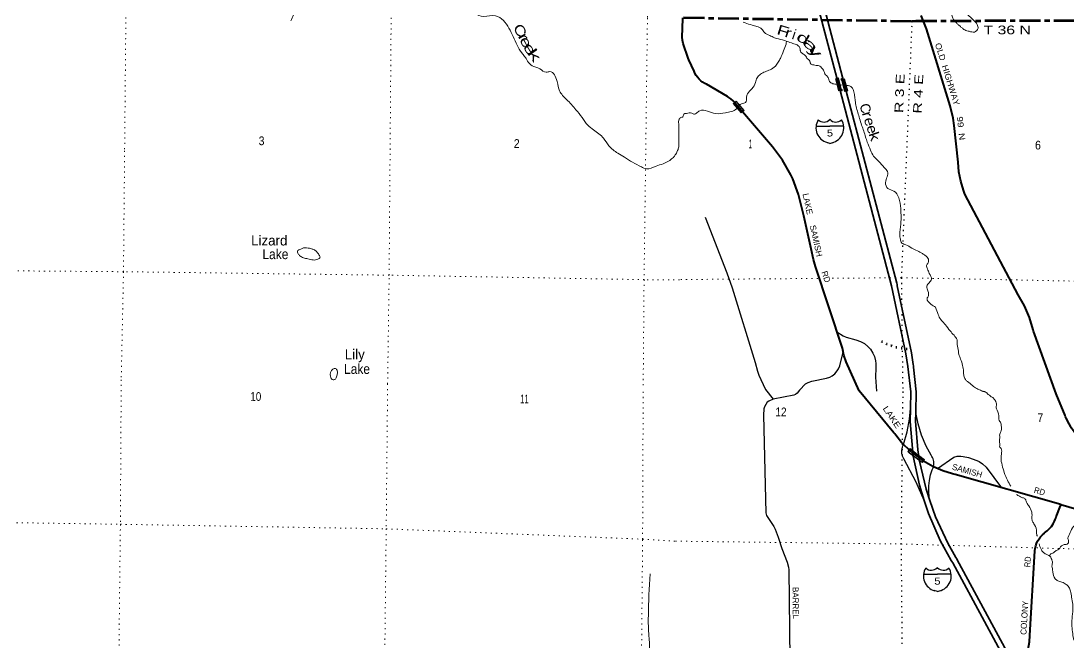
# Model space of a CAD drawing. Header units: feet. Extents: x -489137 to -242534, y 368785 to 558127.
# Drawn here: x -348787 to -327768, y 410894 to 423367 of the extents above; entities that cross this region are included whole.
import ezdxf
from ezdxf.enums import TextEntityAlignment as Align

# ---------------------------------------------------------------- set-up
doc = ezdxf.new("R2010")
doc.units = ezdxf.units.FT
doc.header["$LTSCALE"] = 70
doc.header["$PDMODE"] = 32
doc.header["$PDSIZE"] = 35
doc.linetypes.add('DOTTED', pattern=[1.5, 0.3, -1.2])
doc.linetypes.add('LONG_DASH_SHORT_DASH', pattern=[9.9, 6, -1.2, 1.5, -1.2])
for name, color, linetype, lineweight in [('11', 7, 'LONG_DASH_SHORT_DASH', 60), ('15', 7, 'Continuous', 25), ('18', 7, 'Continuous', 35), ('19', 7, 'Continuous', 25), ('26', 7, 'Continuous', 40), ('27', 7, 'Continuous', 13), ('29', 7, 'Continuous', 25), ('39', 7, 'Continuous', 13), ('55', 7, 'Continuous', 13), ('6', 7, 'DOTTED', 25), ('61', 7, 'Continuous', 13), ('7', 7, 'DOTTED', 13)]:
    doc.layers.add(name, color=color, linetype=linetype, lineweight=lineweight)
doc.layers.add('30', color=7, linetype='Continuous')
doc.layers.add('41', color=7, linetype='Continuous')

msp = doc.modelspace()

# ---------------------------------------------------------------- linework, layer by layer
at = {"layer": '11'}
msp.add_lwpolyline([(-335487.1, 423432.8), (-330898.52, 423365.06), (-330822.62, 423368.18), (-325577.79, 423383.94), (-320172.27, 423280.2), (-314802.39, 423205.7), (-309396.12, 423130.22), (-304987.53, 423193.72)], dxfattribs=at)
at = {"layer": '15'}
for p, q in [((-332825.33, 421254.63), (-332548.92, 421254.63)), ((-332552.62, 421386.1), (-332549.72, 421389.01)), ((-332546.55, 421386.63), (-332549.98, 421389.01)), ((-332548.92, 420909.05), (-332612.81, 420927.01)), ((-332549.45, 420908.79), (-332485.82, 420927.53)), ((-330667.87, 412255.7), (-330391.46, 412255.7)), ((-330395.16, 412387.17), (-330392.26, 412390.08)), ((-330389.09, 412387.7), (-330392.52, 412390.08)), ((-330391.46, 411910.12), (-330455.35, 411928.08)), ((-330391.99, 411909.86), (-330328.36, 411928.6))]:
    msp.add_line(p, q, dxfattribs=at)
for points in [[(-332273.56, 421254.63), (-332549.45, 421254.63), (-332548.92, 421254.63)], [(-330116.1, 412255.7), (-330391.99, 412255.7), (-330391.46, 412255.7)]]:
    msp.add_lwpolyline(points, dxfattribs=at)
for centre, radius, start, end in [((-332522.7, 421219.53), 306.13, 148.44439, 254.43385), ((-332671.3, 421502.13), 165.66, 227.34296, 315.81163), ((-332427.61, 421502.13), 165.66, 224.18876, 312.69399), ((-332576.21, 421219.53), 306.13, 283.08094, 31.62466), ((-330365.24, 412220.6), 306.13, 148.44442, 254.43392), ((-330513.84, 412503.2), 165.66, 227.34296, 315.81164), ((-330270.15, 412503.2), 165.66, 224.18808, 312.69405), ((-330418.75, 412220.6), 306.13, 283.08087, 31.62482)]:
    msp.add_arc(centre, radius, start, end, dxfattribs=at)
at = {"layer": '18'}
for p, q in [((-330931.19, 415583.33), (-330926.28, 415920.52)), ((-330823.71, 415502.16), (-330816.6, 415918.88))]:
    msp.add_line(p, q, dxfattribs=at)
for points in [[(-330926.28, 415920.52), (-330984.4, 416424.76), (-331022.02, 416681.68), (-331309.2, 418045.74), (-332341.7, 421972.1), (-332828.92, 423824.89)], [(-330816.6, 415918.88), (-330870.57, 416414.91), (-330873.32, 416439.14), (-330877.09, 416464.91), (-330911.36, 416698.98), (-331195.7, 418049.52), (-331200.96, 418074.54), (-331207.53, 418099.52), (-332221.95, 421957.1), (-332699.6, 423773.47)], [(-330654.16, 413733.55), (-330753.26, 414043.75), (-330874.07, 414626.25), (-330886.21, 414701.95), (-330937.37, 415324.3), (-330931.19, 415583.33)], [(-330539.57, 413735.1), (-330616.97, 413961.25), (-330747.15, 414529.96), (-330781.14, 414750.92), (-330827.87, 415332.46), (-330823.71, 415502.16)], [(-328285.42, 401472.06), (-328172.12, 402244.48), (-328008.9, 403486.36), (-328005.49, 403512.28), (-328002.66, 403536.36), (-327933.17, 404128.45), (-327909.62, 404997.58), (-327975.11, 405839.41), (-327977.04, 405864.31), (-327979.45, 405889.41), (-328008.9, 406196.63), (-328236.5, 408125.55), (-328239.44, 408150.48), (-328243.51, 408175.55), (-328333.01, 408726.99), (-328499.31, 409350.56), (-328729.89, 409953.33), (-328807.95, 410128), (-330083.78, 412485.03), (-330097.97, 412511.29), (-330111.22, 412535.03), (-330332.94, 412932.41), (-330572.22, 413477.06), (-330654.16, 413733.55)], [(-328206.14, 401256.79), (-328063.48, 402229.38), (-327900.43, 403469.91), (-327897.39, 403493), (-327894.24, 403519.91), (-327823.84, 404119.74), (-327799.97, 405000.35), (-327866.35, 405853.62), (-327868.55, 405881.96), (-327870.63, 405903.62), (-327899.84, 406208.29), (-328127.57, 408138.34), (-328130.43, 408162.55), (-328133.62, 408188.34), (-328243.68, 408832.05), (-328421.46, 409464.38), (-328664.36, 410074.66), (-328735.83, 410223.78), (-329991.29, 412544.21), (-330002.5, 412564.93), (-330019.22, 412594.21), (-330182.48, 412880.05), (-330428.06, 413409.26), (-330539.57, 413735.1)]]:
    msp.add_lwpolyline(points, dxfattribs=at)
at = {"layer": '19'}
for points in [[(-331068.54, 414860.97), (-330995.95, 415115.1), (-330951.7, 415373.32), (-330931.19, 415583.33)], [(-330468.46, 414416.05), (-330468.22, 414416.81), (-330462.75, 414443.09), (-330460.07, 414469.78), (-330460.19, 414496.62), (-330463.11, 414523.29), (-330468.81, 414549.52), (-330477.21, 414575), (-330487.42, 414597.64), (-330501.94, 414622.96), (-330515.64, 414647.64), (-330617.05, 414830.32), (-330710, 415048.9), (-330779.6, 415276.01), (-330823.71, 415502.16)], [(-330654.16, 413733.55), (-330817.86, 414107.81), (-331063.17, 414572.5), (-331077.33, 414599.16), (-331088.68, 414627.25), (-331097.03, 414656.38), (-331102.28, 414686.21), (-331104.39, 414716.44), (-331103.33, 414746.71), (-331099.11, 414776.71), (-331091.78, 414806.11), (-331081.42, 414834.58), (-331068.54, 414860.97)], [(-330539.57, 413735.1), (-330554.29, 413806.35), (-330565.33, 413917.44), (-330564.69, 414029.06), (-330552.39, 414140.01), (-330528.55, 414249.07), (-330501.73, 414330.03), (-330493.43, 414355.09), (-330481.33, 414380.03), (-330476.39, 414391.25), (-330468.46, 414416.05)]]:
    msp.add_lwpolyline(points, dxfattribs=at)
at = {"layer": '26'}
for p, q in [((-334462.66, 421732.73), (-334301.81, 421543.92)), ((-330960.41, 414751.41), (-331068.54, 414860.97))]:
    msp.add_line(p, q, dxfattribs=at)
for points in [[(-335494.92, 422916.24), (-335507.6, 422979.27), (-335508.75, 422991.46), (-335511.49, 423020.69), (-335511.29, 423031.46), (-335503.85, 423418.03), (-335503.66, 423428.03)], [(-328009.24, 415877.17), (-328458.45, 417136.29), (-328465.53, 417164.46), (-328542.45, 417409.22), (-328644.54, 417644.59), (-328770.67, 417868), (-329838.24, 419886.5), (-329869.25, 419968.29), (-329923.05, 420151.22), (-329957.44, 420338.77), (-329972.03, 420528.89), (-330054.86, 421270.19), (-330075.59, 421411.98), (-330133.81, 421664.63), (-330612.41, 423208.95), (-330713.41, 423477.76)], [(-334462.66, 421732.73), (-334493.33, 421764.37), (-334535.21, 421800.15), (-334555.61, 421814.17), (-334580.5, 421831.28), (-334605.61, 421846.22), (-335028.71, 422098.01), (-335061.96, 422113.87), (-335102.85, 422138.27), (-335140.97, 422166.81), (-335175.9, 422199.17), (-335207.25, 422235.01), (-335234.68, 422273.94), (-335257.9, 422315.51), (-335276.64, 422359.28), (-335379.76, 422588.34), (-335392.6, 422620.51), (-335494.92, 422916.24)], [(-331960.72, 415935.97), (-332222.73, 416520.68), (-332267.45, 416657.21), (-332297.65, 416797.66), (-332836.44, 418436.55), (-332879.96, 418576.27), (-332926.15, 418788.49), (-333072.18, 419455.09), (-333178.03, 419884.24), (-333291.01, 420198.42), (-333331.4, 420279.33), (-333500.45, 420568.17), (-333698.77, 420837.75), (-334301.81, 421543.92)], [(-331068.54, 414860.97), (-331108.26, 414901.22), (-331225.65, 415047.5), (-331245.76, 415072.56), (-331262.66, 415097.5), (-331960.72, 415935.97)], [(-326829.14, 413977.92), (-327445.49, 414829.86), (-327679.58, 415164.96), (-327697, 415189.9), (-327712.02, 415214.96), (-327748.4, 415275.63), (-327804.61, 415390.77), (-327816.85, 415415.84), (-327827.26, 415440.77), (-328009.24, 415877.17)], [(-330960.41, 414751.41), (-330884.72, 414689.82), (-330763.18, 414598.61), (-330671.6, 414529.61)], [(-330468.46, 414416.05), (-330480.53, 414421.31), (-330671.6, 414529.61)], [(-327911.81, 413654.25), (-330037.13, 414258.29), (-330062.33, 414265.45), (-330087.13, 414272.85), (-330279.2, 414333.57), (-330468.46, 414416.05)], [(-327911.81, 413654.25), (-327593.4, 413563.76), (-327550.02, 413555.68), (-327506.03, 413552.18), (-327461.91, 413553.3), (-327418.16, 413559.02), (-327375.24, 413569.28), (-327333.63, 413583.97), (-327298.9, 413600.49), (-327273.84, 413614.45), (-327248.9, 413635.72), (-326924.46, 413912.42), (-326899.4, 413933.79), (-326874.46, 413950.76), (-326854.75, 413964.17), (-326829.14, 413977.92)], [(-328573.59, 410720.72), (-328541.69, 410900.89), (-328533.76, 411025.28), (-328436.47, 412723.3), (-328429.91, 412775.35), (-328417.95, 412826.43), (-328400.71, 412875.97), (-328378.39, 412923.44), (-328351.23, 412968.32), (-328319.53, 413010.12), (-328283.63, 413048.37), (-328243.93, 413082.66), (-328238.14, 413086.81), (-328213.06, 413104.81), (-328188.14, 413125.36), (-328144.58, 413166.69), (-328103.56, 413214.7), (-328067.79, 413266.73), (-328037.66, 413322.21), (-328023.85, 413355.54), (-328013.45, 413380.64), (-328004.2, 413405.54), (-327921.77, 413627.44), (-327911.81, 413654.25)]]:
    msp.add_lwpolyline(points, dxfattribs=at)
at = {"layer": '29'}
for p, q in [((-334511.05, 418009.08), (-334045.52, 416505.52)), ((-333839.4, 415964.18), (-333688.98, 415771.94))]:
    msp.add_line(p, q, dxfattribs=at)
for points in [[(-335055.8, 419425.9), (-334616.42, 418308.95), (-334511.05, 418009.08)], [(-332410.7, 417124.65), (-332282.25, 417045.24), (-332221.17, 417019.04), (-332027.02, 416964.48), (-331933.22, 416931.74), (-331856.87, 416892.45), (-331787.06, 416831.34), (-331736.89, 416772.41), (-331688.9, 416698.2), (-331656.18, 416630.54), (-331630, 416538.87), (-331623.45, 416490.85), (-331623.45, 416353.35), (-331630, 416257.31), (-331630, 416215.84), (-331612.97, 415930.77)], [(-333158.08, 415953.92), (-333037.04, 416078.34), (-332986.87, 416108.89), (-332912.7, 416130.72), (-332616.02, 416191.83), (-332548.4, 416213.66), (-332500.4, 416239.85), (-332452.41, 416279.14), (-332404.42, 416338.07), (-332376.06, 416383.9), (-332347.7, 416442.83), (-332282.26, 416717.84)], [(-334045.52, 416505.52), (-333999.06, 416331.52), (-333972.88, 416255.13), (-333937.97, 416165.64), (-333841.99, 415962.66)], [(-333688.98, 415771.94), (-333775.35, 415731.4), (-333807.31, 415709.01), (-333835.18, 415667.07), (-333861.66, 415616.26), (-333877.64, 415574.69), (-333883.54, 415447.87), (-333836.09, 413486.33), (-333819.81, 413432.92), (-333676.26, 413215.77), (-333647.48, 413160.12), (-333589.28, 413000.62), (-333510.37, 412771.39), (-333407.71, 412501.3), (-333380.88, 412395.37), (-333372.56, 412344.6), (-333353.38, 410547.25)], [(-333158.08, 415953.92), (-333203.11, 415891.3), (-333241.47, 415862.52), (-333270.25, 415849.73), (-333688.98, 415771.94)], [(-330391.84, 414382.66), (-330061.1, 414608.09), (-329996.69, 414626.52), (-329923.16, 414629.72), (-329872.01, 414623.32), (-329766.16, 414598.09), (-329597.08, 414543.37), (-329552.33, 414517.78), (-329485.31, 414473.47), (-329485.31, 414473.47), (-329414.86, 414405.85), (-329102.84, 413992.75)]]:
    msp.add_lwpolyline(points, dxfattribs=at)
at = {"layer": '29', "linetype": 'DOTTED', "lineweight": 100}
msp.add_arc((-330928.43, 417953.11), 1172.24, 240.05839, 269.63239, dxfattribs=at)
at = {"layer": '39'}
for p, q in [((-332409.55, 422093.31), (-332217.91, 422069.86)), ((-328348.36, 412868.84), (-328334.01, 412812.11)), ((-328334.01, 412812.11), (-328309.9, 412759.04))]:
    msp.add_line(p, q, dxfattribs=at)
for points in [[(-343372.86, 423367.09), (-343319.07, 423489.74), (-343248.64, 423658.67), (-343198.79, 423791.45), (-343100.94, 423873.22), (-342978.2, 424017.34), (-342873, 424226.3), (-342788.45, 424393.05), (-342576.65, 424548.33), (-342342.94, 424671.06), (-342112.21, 424698.87), (-341786.57, 424715.56), (-341433.43, 424653.17), (-341208.46, 424509.34), (-340814.96, 424440.46), (-340522.5, 424374.68), (-340278.73, 424291.25), (-340094.76, 424091.3), (-339913.3, 423842.89), (-339793.78, 423665.86), (-339675.92, 423525.2), (-339498.7, 423458.65), (-339262.04, 423472.26), (-339103.31, 423375.6), (-338991.66, 423220.87), (-338906.43, 423052.29), (-338825.3, 422877.69), (-338735.88, 422723.2), (-338675.91, 422655.89), (-338620.25, 422562.36), (-338526.18, 422468.43), (-338373.17, 422406.17), (-338242.48, 422336.08), (-338171.59, 422349.46), (-338025.98, 422153.96), (-337973.33, 421961.49), (-337835.57, 421790.32), (-337645.59, 421584.24), (-337523.87, 421425.36), (-337406.14, 421272.59), (-337291.84, 421180.45), (-337091.39, 421010.62), (-336983.72, 420862), (-336807.35, 420710.61), (-336674.75, 420628.38), (-336509.98, 420529.64), (-336333.04, 420434.81), (-336232.34, 420397.36), (-336037.72, 420451.82), (-335897.77, 420498.8), (-335786.05, 420552.13), (-335762.36, 420567.4)], [(-329873.9, 423209.19), (-329917.46, 423244.71), (-329966.87, 423288.47), (-330008.36, 423325.96), (-330078.54, 423424.83), (-330106.76, 423504.39), (-330138.21, 423614.33), (-330170.26, 423702.07), (-330261.15, 423783.32), (-330344.93, 423828.01), (-330431.01, 423862.66), (-330530.42, 423927.98), (-330537.81, 423954.45), (-330482.84, 423967.1), (-330374.31, 423939.92), (-330246.26, 423885.95), (-330154.12, 423851.14), (-330036.35, 423791.38), (-329924.3, 423669.16), (-329842.3, 423557.84), (-329749.82, 423460.39), (-329666.9, 423383.4), (-329592.4, 423294.51), (-329574.18, 423219.27), (-329649.02, 423144.52), (-329750.27, 423158.19), (-329842.29, 423187.55), (-329873.9, 423209.19)], [(-334291.78, 423342.04), (-334249.11, 423329.52), (-334110.79, 423281.33), (-334014.34, 423256.5), (-333912.58, 423203.24), (-333861.85, 423133.18), (-333756.15, 423075.77), (-333660.29, 423028.73), (-333501.6, 422986.06), (-333405.3, 422955.17), (-333293.06, 422915.77), (-333202.83, 422885.04), (-333146.25, 422806.74), (-333143.02, 422776.35), (-333137.6, 422751.96), (-333094.26, 422708.36), (-333032.83, 422660.23), (-333009.59, 422621.22), (-332954.55, 422561.14), (-332924.04, 422491.63), (-332871.69, 422482.13), (-332825.35, 422474.82), (-332748.95, 422456.59), (-332715.34, 422427.4), (-332668.54, 422361.48), (-332647.87, 422302.33), (-332618.36, 422271.23), (-332577.25, 422219.61), (-332564.61, 422162.7), (-332527.17, 422125.33), (-332449.02, 422096.95), (-332409.55, 422093.31)], [(-333419.57, 422951.51), (-333429.01, 422901.26), (-333479.13, 422767.26), (-333541.88, 422615.41), (-333586.39, 422539.84), (-333641.18, 422458.49), (-333750.34, 422386.69), (-333848.52, 422346.92), (-333942.93, 422296.95), (-334011.71, 422222.04), (-334040.37, 422133.92), (-334114.6, 422006.63), (-334202.28, 421905.96), (-334220.13, 421843.82), (-334243.43, 421729.29), (-334320.96, 421705.12), (-334410.69, 421613.44)], [(-332217.91, 422069.86), (-332152.57, 422060.65), (-332106.77, 422033.15), (-332074.08, 421969.63), (-332052.63, 421864), (-332041.07, 421766.71), (-332022.02, 421647), (-331988.87, 421524.88), (-331953.6, 421406.75), (-331912.63, 421274.33), (-331867.25, 421155.92), (-331832.02, 421035.77), (-331798.34, 420933.85), (-331731.9, 420770.43), (-331672.31, 420653.66), (-331563.97, 420543.65), (-331461.92, 420425.74), (-331391.35, 420341), (-331431.62, 420121.87), (-331386.29, 420001.45), (-331266.22, 419951.74), (-331166.73, 419813.69), (-331125.91, 419600.45), (-331121.28, 419471.03), (-331126.21, 419287.31), (-331146.04, 419075.72), (-331134.32, 418984.49), (-331104.03, 418906.9), (-331022, 418872.36), (-330906.46, 418804.58), (-330792.57, 418751), (-330690.92, 418693.7), (-330639.27, 418657.96), (-330581.99, 418605.9), (-330576.5, 418508.78), (-330606.21, 418457.05), (-330589.85, 418387.92), (-330553.82, 418298.05), (-330510.45, 418179.7), (-330556.83, 418110.25), (-330601.12, 418042.76), (-330594.61, 417983.99), (-330572, 417846), (-330597.72, 417792.15), (-330519.82, 417678.93), (-330428.44, 417615.85)], [(-334410.69, 421613.44), (-334424.98, 421598.84), (-334645.55, 421521.97), (-334842.27, 421505.07), (-335160.36, 421564.18), (-335228.49, 421513.49), (-335263.46, 421492.21), (-335321.44, 421518.02), (-335428.87, 421510.83), (-335484, 421492.12), (-335493.01, 421458.01), (-335510.72, 421434.22), (-335517.3, 421433.46)], [(-335762.36, 420567.4), (-335690.91, 420626.47), (-335651.62, 420674.82), (-335612.33, 420750.37), (-335586.65, 420818.37), (-335582.11, 420890.89), (-335579.09, 421001.2), (-335580.6, 421094.88), (-335579.09, 421214.25), (-335582.11, 421282.24), (-335582.11, 421366.86), (-335573.05, 421394.06), (-335551.89, 421419.74), (-335523.38, 421433.12), (-335517.3, 421433.46)], [(-342943.81, 418787), (-342881.41, 418760.07), (-342839.37, 418719.21), (-342795.55, 418654.1), (-342783.73, 418623.67), (-342830.64, 418581.75), (-342921.76, 418566.57), (-343028.67, 418589.95), (-343117.41, 418611.11), (-343185.74, 418650.22), (-343221.74, 418688.99), (-343231.18, 418755.76), (-343186.49, 418777.5), (-343131.63, 418805.19), (-343052.74, 418810.4), (-342943.81, 418787)], [(-330428.44, 417615.85), (-330373.54, 417474.96), (-330364.19, 417446.42), (-330229.44, 417264.99), (-330135.59, 417143.26), (-330057.04, 417054.26), (-329994.72, 416963.68), (-329991.25, 416866.62), (-329978.72, 416805.67), (-329958.09, 416669.75), (-329924.13, 416577.92), (-329885.13, 416447.57), (-329864.06, 416327.8), (-329860.37, 416238.81), (-329829.92, 416167.27), (-329784.55, 416123.62), (-329685.52, 416044.17), (-329600.15, 415983.27), (-329524.13, 415950.91), (-329490.24, 415931.81)], [(-342558.7, 416189.47), (-342568.43, 416215.62), (-342574.51, 416242.37), (-342578.16, 416278.24), (-342559.31, 416335.4), (-342542.28, 416359.11), (-342513.7, 416381.61), (-342487.56, 416390.12), (-342461.41, 416379.18), (-342442.56, 416355.46), (-342433.44, 416323.85), (-342440.74, 416257.57), (-342451.68, 416217.44), (-342465.67, 416186.43), (-342486.34, 416167.58), (-342503.98, 416162.72), (-342521, 416162.72), (-342539.24, 416168.19), (-342550.8, 416177.31), (-342556.88, 416187.04)], [(-329490.24, 415931.81), (-329473.79, 415927.88), (-329455.72, 415924.87), (-329441.42, 415919.6), (-329422.61, 415912.08), (-329407.56, 415903.8), (-329397.23, 415897.82)], [(-329398.38, 415898.48), (-329372.3, 415866.45), (-329344.19, 415853.94), (-329314.36, 415819.19), (-329292.24, 415812.82), (-329246.46, 415763.7), (-329232.54, 415747.35), (-329207.64, 415647.99), (-329210.33, 415599.52), (-329190.77, 415552.77), (-329158.55, 415398.76), (-329149.22, 415342.05), (-329121.39, 415309.33), (-329113.81, 415272.85), (-329102.69, 415199.95), (-329111.62, 415137.43), (-329138.79, 415071.1), (-329139.4, 415026.66), (-329135.56, 415012.46), (-329144.22, 414970.14), (-329139.9, 414842.76), (-329138.35, 414808.39), (-329128.36, 414800.17), (-329101.48, 414698.76), (-329108.4, 414636.21), (-329112.98, 414595.86), (-329090.77, 414448.03), (-329048.43, 414295.89), (-328983.84, 414145.47), (-328917.34, 414022.49)], [(-328802.62, 413857.85), (-328743.67, 413821.33), (-328695.43, 413796.91), (-328636.74, 413779.15), (-328618.19, 413750.53)], [(-328618.19, 413750.53), (-328596.2, 413691.58), (-328556.66, 413628.41), (-328497.77, 413504.33), (-328490.53, 413443.61), (-328489.9, 413342.56), (-328464.33, 413291.69), (-328440.65, 413250.95), (-328398.19, 413106.89), (-328398.42, 413090.74), (-328396.87, 413056.36), (-328383.93, 413018.32)], [(-326659.8, 413807.09), (-326788.5, 413693.3), (-326839.61, 413647.51), (-326915.08, 413593.97), (-326941.47, 413584.23), (-326955.83, 413568.25), (-327045.76, 413490.67), (-327074.59, 413450.64), (-327137.88, 413400.98), (-327215.06, 413369.7), (-327267.46, 413378.49), (-327326.57, 413338.88), (-327338.74, 413335), (-327369.14, 413327.33), (-327431.71, 413330.2), (-327551.69, 413271.21), (-327634.98, 413235.97), (-327711.25, 413123.83), (-327765.45, 413001.3), (-327771.92, 412971.08), (-327762.21, 412942.65), (-327756.43, 412922.37), (-327760.96, 412886.06), (-327773.3, 412870.05), (-327803.81, 412854.3), (-327834.11, 412854.71), (-327846.28, 412850.84), (-327901.15, 412825.31), (-327970.95, 412743.41), (-328005.47, 412729.73), (-328056.51, 412690.01), (-328097.12, 412674.4), (-328127.74, 412650.56), (-328137.98, 412616.48)], [(-328309.9, 412759.04), (-328270.48, 412698.98), (-328206.42, 412657.69), (-328116.38, 412595.84), (-328096.79, 412551.12), (-328085.01, 412526.7), (-328090.18, 412443.93), (-328079.43, 412344.76), (-328077.6, 412330.59), (-328073.97, 412300.22), (-328025.32, 412166.19), (-327973.39, 412123.05), (-327890.91, 412099.7), (-327806.73, 412052.08), (-327780.79, 412029.49), (-327752.96, 411996.78), (-327715.67, 411917.47), (-327697.17, 411793.95), (-327672.8, 411656.2), (-327679.58, 411456.24), (-327690.01, 411284.61), (-327683.93, 411139.03), (-327663.74, 410991.24), (-327644.45, 410924.29), (-327626.65, 410897.78), (-327614.72, 410883.47), (-327580.95, 410842.59), (-327521.01, 410795.3), (-327483.25, 410750.33), (-327455.64, 410701.45), (-327446.18, 410654.85), (-327469.55, 410570.3), (-327519.08, 410494.18), (-327527.65, 410457.92), (-327543.06, 410365.17), (-327531.35, 410334.7), (-327534.02, 410288.26), (-327536.67, 410241.82), (-327523.01, 410207.28), (-327468.87, 410178.25), (-327414.35, 410177.52), (-327392.08, 410181.25), (-327325.44, 410180.35), (-327191.78, 410206.82), (-327112.48, 410246.16)], [(-335966, 405248.95), (-335920, 405566.95), (-335850, 405822.95), (-335849, 406350.95), (-335794, 406735.95), (-335798, 407072.95), (-335850, 407637.95), (-335840, 407970.95), (-335863, 408502.95), (-335991, 408772.95), (-336302, 409162.95), (-336429, 409315.95), (-336512, 409435.95), (-336628, 409566.95), (-336603, 409656.95), (-336479, 409699.95), (-336345, 409756.95), (-336221, 409959.95), (-336212, 410242.95), (-336260, 410446.95), (-336184, 410704.95), (-336182, 411011.95), (-336193, 411422.95), (-336159, 412262.95)]]:
    msp.add_spline(points, degree=3, dxfattribs=at)
at = {"layer": '55'}
for p, q in [((-330984.39, 414720.42), (-330935.68, 414778.25)), ((-330650.68, 414562.7), (-330691.77, 414498.13))]:
    msp.add_line(p, q, dxfattribs=at)
for points in [[(-332375.87, 421964), (-332437.73, 422206.22), (-332374.76, 422222.31), (-332312.89, 421980.08)], [(-332427.99, 422200.44), (-332380.53, 422212.57), (-332322.62, 421985.85), (-332370.09, 421973.73)], [(-332255.42, 422207.41), (-332191.56, 421965.71), (-332254.4, 421949.1), (-332318.27, 422190.81)], [(-332308.49, 422185.11), (-332261.11, 422197.63), (-332201.33, 421971.4), (-332248.7, 421958.88)]]:
    msp.add_lwpolyline(points, close=True, dxfattribs=at)
for points in [[(-330984.39, 414720.42), (-330948.97, 414689.55), (-330895.72, 414646.82), (-330862.34, 414621.32), (-330824, 414591.69), (-330753.71, 414540), (-330701.16, 414504.85), (-330691.77, 414498.13)], [(-330693.92, 414509.63), (-330749.11, 414546.55), (-330819.18, 414598.08), (-330857.47, 414627.66), (-330890.79, 414653.12), (-330943.84, 414695.69), (-330973.2, 414721.28), (-330934.66, 414767.03)], [(-330935.68, 414778.25), (-330880.1, 414732.28), (-330810.51, 414677.15), (-330741.64, 414625.46), (-330681.28, 414582.73), (-330650.68, 414562.7)], [(-330934.66, 414767.03), (-330885.13, 414726.06), (-330815.4, 414670.81), (-330746.35, 414618.99), (-330685.78, 414576.12), (-330661.66, 414560.33), (-330693.92, 414509.63)]]:
    msp.add_lwpolyline(points, dxfattribs=at)
for p in [(-332313.43, 422192.09), (-332317.73, 421978.84)]:
    msp.add_point(p, dxfattribs=at)
at = {"layer": '6'}
for points in [[(-330902.84, 423365.7), (-331114.6, 418210.18), (-331086.41, 415922.91)], [(-331086.41, 415922.91), (-331121.9, 412872.52), (-331068.89, 407595.55), (-331005.05, 402371.2), (-331011.02, 397065.18), (-331075.65, 391751.09), (-331255.31, 386296.35)]]:
    msp.add_lwpolyline(points, dxfattribs=at)
at = {"layer": '61'}
for p, q in [((-334489.55, 421709.32), (-334432.35, 421757.83)), ((-334327.87, 421518.64), (-334489.55, 421709.32))]:
    msp.add_line(p, q, dxfattribs=at)
msp.add_lwpolyline([(-334478.26, 421708.39), (-334433.27, 421746.54), (-334281.94, 421568.07), (-334326.94, 421529.92)], close=True, dxfattribs=at)
msp.add_lwpolyline([(-334432.35, 421757.83), (-334270.66, 421567.15), (-334327.87, 421518.64)], dxfattribs=at)
msp.add_arc((-328897.3, 417169.55), 3179.18, 229.56376, 236.78338, dxfattribs=at)
at = {"layer": '7'}
for p, q in [((-346679.27, 423649.19), (-346706.08, 420761.46)), ((-332791.89, 418196.35), (-335563.01, 418173.51))]:
    msp.add_line(p, q, dxfattribs=at)
for points in [[(-341426.55, 416079.68), (-341396.56, 418261.26), (-341355.53, 423553.41), (-341320.26, 428914.99), (-341299.25, 431591.69)], [(-336136.11, 426611.71), (-336211.64, 423426.55), (-336278.95, 418171.74), (-336296.79, 416001.3)], [(-346706.08, 420761.46), (-346728.65, 418330.87), (-346774.72, 416162.66)], [(-335566.81, 418166.01), (-336278.95, 418171.74), (-341396.56, 418261.26), (-346728.65, 418330.87), (-352030.68, 418373.9), (-357221.12, 418458.14), (-358532.23, 418445.07)], [(-309515.47, 417844.37), (-309519.55, 417844.43), (-314845.02, 417764.18), (-320209.26, 417822.36), (-325531.17, 418101.63), (-331114.6, 418210.18), (-332503.05, 418198.73)], [(-346774.72, 416162.66), (-346791, 413258.95), (-346852, 407944.95), (-346869.84, 406836.98)], [(-341426.55, 416079.68), (-341455, 413167.95), (-341516, 407865.95), (-341581, 402555.95), (-341654, 397223.95), (-341788, 391900.95), (-341908, 386702.95), (-342016, 381324.95), (-341969, 375981.95), (-342150, 370608.95), (-342172.98, 370073.52)], [(-336687.79, 376208.96), (-336709, 381183.95), (-336629, 386541.95), (-336433, 391857.95), (-336315, 397175.95), (-336343, 402473.95), (-336357, 407780.95), (-336308, 412959.95), (-336296.79, 416001.3)], [(-352213.36, 413344.14), (-352128, 413341.95), (-346791, 413258.95), (-341455, 413167.95), (-336308, 412959.95), (-335646.18, 412920.62)], [(-335646.18, 412920.62), (-331122.02, 412863.43), (-325579.77, 412704.73), (-320255.58, 412569.54), (-314869.28, 412544.42), (-309558.3, 412475.63), (-305135.59, 412431)]]:
    msp.add_lwpolyline(points, dxfattribs=at)

# ---------------------------------------------------------------- texts
at = {"layer": '15', "width": 1.2}
for p in [(-332547.6, 421046.52), (-330390.15, 412047.59)]:
    msp.add_text(' 5 ', height=140, dxfattribs=at).set_placement(p, align=Align.CENTER)
at = {"layer": '27'}
for s, height, rotation, width, p in [('OLD  HIGHWAY', 120, 287.219, 1.1, (-330440.84, 422903.36)), ('99  N', 120, 276.376, 1.25, (-330002.65, 421442.19)), ('LAKE', 120, 282.356, 1.05, (-333099.01, 419891.32)), ('SAMISH', 120, 282.356, 1.05, (-332953.12, 419253.53)), ('LAKE', 121.1, 304.125, 1.2, (-331493.69, 415582.98)), ('RD', 121.1, 344.134, 0.95, (-328462.46, 413894.7)), ('RD', 121.1, 86.721, 0.85, (-328526.08, 412394.1))]:
    msp.add_text(s, height=height, rotation=rotation, dxfattribs=dict(at, width=width)).set_placement(p)
for s, height, rotation, p in [('RD', 120, 288.198, (-332719.8, 418322.14)), ('SAMISH', 121.1, 344.135, (-330107.2, 414362.51)), ('COLONY', 121.1, 86.721, (-328604.85, 411036.59))]:
    msp.add_text(s, height=height, rotation=rotation, dxfattribs=at).set_placement(p)
at = {"layer": '30'}
msp.add_text('BARREL', height=120, rotation=270.611, dxfattribs=at).set_placement((-333298.87, 411998.9))
at = {"layer": '41'}
for s, rotation, width, p in [('C', 299.316, 1.3, (-338855.4, 423129.73)), ('r', 299.91, 1.65, (-338784.04, 423000.11)), ('e', 297.935, 1.4, (-338737.51, 422897.46)), ('e', 302.084, 1.55, (-338657.26, 422752.59)), ('k', 305.467, 1.9, (-338563.19, 422622.9))]:
    msp.add_text(s, height=200, rotation=rotation, dxfattribs=dict(at, width=width)).set_placement(p, align=Align.CENTER)
for s, rotation, width, p in [('F', 343.167, 1.45, (-333631.04, 423106.69)), ('r', 341.536, 1.3, (-333467.75, 423054.65)), ('d', 330.679, 1.65, (-333242.52, 422994.75)), ('a', 314.23, 2.1, (-333116.84, 422923.97)), ('y', 308.294, 1.9, (-332993.85, 422800.12)), ('r', 286.753, 1.25, (-331908.48, 421517.66)), ('e', 288.939, 1.15, (-331873.74, 421394.19)), ('e', 288.103, 1.15, (-331820.31, 421242.85)), ('k', 288.192, 1.3, (-331775.39, 421101.62))]:
    msp.add_text(s, height=200, rotation=rotation, dxfattribs=dict(at, width=width)).set_placement(p)
for s, rotation, p in [('i', 340.985, (-333326.27, 423010.97)), ('C', 284.195, (-331955.08, 421681.48))]:
    msp.add_text(s, height=200, rotation=rotation, dxfattribs=at).set_placement(p)
for s, p in [('Lizard', (-344166.78, 418858.34)), ('Lily', (-342286.77, 416572.86))]:
    msp.add_text(s, height=200, dxfattribs=at).set_placement(p)
at = {"layer": '41', "width": 0.9}
for p in [(-343940.23, 418583.82), (-342301.82, 416278.75)]:
    msp.add_text('Lake', height=200, dxfattribs=at).set_placement(p)
at = {"layer": '6', "width": 1.35}
for s, rotation, p in [('T 36 N', 0.172, (-329463.48, 423097.26)), ('R 3 E', 87.648, (-331079.47, 421514.91)), ('R 4 E', 87.648, (-330705.69, 421503.98))]:
    msp.add_text(s, height=175, rotation=rotation, dxfattribs=at).set_placement(p)
at = {"layer": '7'}
for s, height, rotation, width, p in [('3', 175, 359.382, 0.9, (-344016.59, 420872.81)), ('2', 175, 359.382, 0.9, (-338894.51, 420817.96)), ('1', 175, 358.451, 0.45, (-334183.81, 420812.02)), ('6', 175, 358.451, 0.9, (-328432.89, 420787.5)), ('10', 175, 359.325, 0.85, (-344185, 415738.95)), ('11', 175, 359.325, 0.65, (-338766, 415687.95)), ('12', 176.6, 359.224, 0.85, (-333643.22, 415429.15)), ('7', 176.6, 359.222, 0.9, (-328384.43, 415311.89))]:
    msp.add_text(s, height=height, rotation=rotation, dxfattribs=dict(at, width=width)).set_placement(p)

doc.saveas('drawing.dxf')
